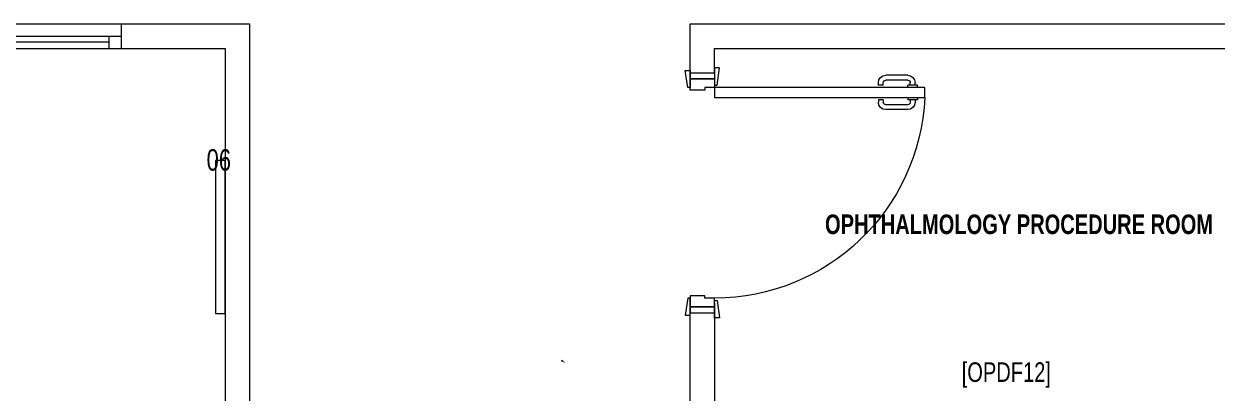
# Model space of a CAD drawing. Header units: millimetres. Extents: x -160614 to 59925, y -157025 to 0.
# Drawn here: x -58475 to -53599, y -107250 to -105743 of the extents above; entities that cross this region are included whole.
import ezdxf

# ---------------------------------------------------------------- set-up
doc = ezdxf.new("R2010")
doc.units = ezdxf.units.MM
doc.header["$LTSCALE"] = 8
for name, color, linetype, lineweight in [('72_EGR_BASE_TEXT', 9, 'Continuous', 5), ('72_EGR_EQP_TAG', 9, 'Continuous', 5), ('Aluminum', 9, 'Continuous', 5), ('LOADING', 9, 'Continuous', 5), ('Walls', 9, 'Continuous', 5), ('Wooden Joinery', 9, 'Continuous', 5)]:
    doc.layers.add(name, color=color, linetype=linetype, lineweight=lineweight)
doc.layers.add('A-EXH', color=1, linetype='Continuous')
doc.layers.add('REF', color=42, linetype='Continuous')
doc.styles.add('X3G_ENTITY_257CFD', font='swisscl.ttf', dxfattribs={"height": 200})
doc.styles.add('X3G_ENTITY_9EC9', font='swisscl.ttf', dxfattribs={"height": 0.2})
doc.styles.add('X3G_ENTITY_9F38', font='swisscl.ttf', dxfattribs={"height": 0.2})

# ---------------------------------------------------------------- blocks, each defined once
blk = doc.blocks.new('HVACFF')
at = {"layer": 'REF', "lineweight": 50, "ltscale": 1.02}
blk.add_arc((-56271.9, -107121.4), 1.25, 90, 180, dxfattribs=at)
blk.add_arc((-56271.9, -107121.4), 1.25, 90, 180, dxfattribs=at)
blk = doc.blocks.new('A$C72370EFE')
at = {"layer": 'Wooden Joinery'}
for p, q in [((-0.01, -0.04), (-0.02, -0.04)), ((-0.01, -0.03), (-0.01, -0.07)), ((0, -0.03), (-0.01, -0.03)), ((0.04, -0.03), (0.05, -0.03)), ((0.05, -0.03), (0.05, -0.07)), ((0.05, -0.04), (0.06, -0.04)), ((-0.05, -0.07), (-0.05, -0.16)), ((-0.03, -0.07), (-0.03, -0.16)), ((-0.01, -0.06), (-0.02, -0.06)), ((0, -0.07), (-0.01, -0.07)), ((0.04, -0.07), (0.05, -0.07)), ((0.05, -0.06), (0.06, -0.06)), ((0.07, -0.07), (0.07, -0.16)), ((0.09, -0.07), (0.09, -0.16)), ((-0.01, -0.17), (-0.02, -0.17)), ((-0.01, -0.19), (-0.02, -0.19)), ((-0.01, -0.17), (-0.01, -0.19)), ((0.05, -0.17), (0.06, -0.17)), ((0.05, -0.17), (0.05, -0.19)), ((0.05, -0.19), (0.06, -0.19))]:
    blk.add_line(p, q, dxfattribs=at)
for centre, radius, start, end in [((-0.02, -0.07), 0.03, 90, 180), ((0.06, -0.07), 0.03, 0, 90), ((-0.02, -0.07), 0.01, 90, 180), ((0.06, -0.07), 0.01, 0, 90), ((-0.02, -0.16), 0.03, 180, 270), ((-0.02, -0.16), 0.01, 180, 270), ((0.06, -0.16), 0.01, 270, 0), ((0.06, -0.16), 0.03, 270, 0)]:
    blk.add_arc(centre, radius, start, end, dxfattribs=at)
blk = doc.blocks.new('A$C5DAD61B4')
at = {"layer": 'Wooden Joinery'}
for points in [[(80, 959.1), (80, 969.1), (10, 979.1), (10, 959.1)], [(940, 959.1), (940, 969.1), (1010, 979.1), (1010, 959.1)], [(70, 859.1), (70, 849.1), (0, 839.1), (0, 859.1)], [(120, 859.1), (120, 0), (80, 0), (80, 859.1)], [(950, 859.1), (950, 849.1), (1020, 839.1), (1020, 859.1)]]:
    blk.add_lwpolyline(points, close=True, dxfattribs=at)
for points in [[(45, 859.1), (45, 959.1), (20, 959.1), (20, 859.1), (45, 859.1)], [(45, 859.1), (80, 859.1), (80, 899.1), (90, 899.1), (90, 959.1), (45, 959.1), (45, 859.1)], [(975, 859.1), (940, 859.1), (940, 899.1), (930, 899.1), (930, 959.1), (975, 959.1), (975, 859.1)], [(975, 859.1), (975, 959.1), (1000, 959.1), (1000, 859.1), (975, 859.1)]]:
    blk.add_lwpolyline(points, dxfattribs=at)
blk.add_arc((80, 859.1), 860, 272.666, 0, dxfattribs=at)
at = {"layer": 'Wooden Joinery', "xscale": 999.9999999998854, "yscale": 999.9999999998854, "zscale": 999.9999999998854, "rotation": 180}
blk.add_blockref('A$C72370EFE', (120, 0), dxfattribs=at)
blk = doc.blocks.new('1stF')
at = {"layer": 'Aluminum', "color": 9}
for p, q in [((-59252.5, -105742.6, 0.1), (-58052.5, -105742.6, 0.1)), ((-58077.5, -105742.6, 0.1), (-58077.5, -105842.6, 0.1)), ((-59227.5, -105792.6, 0.1), (-58077.5, -105792.6, 0.1)), ((-58127.5, -105792.6, 0.1), (-58127.5, -105842.6, 0.1)), ((-59252.5, -105842.6, 0.1), (-58052.5, -105842.6, 0.1)), ((-58127.5, -105817.6, 0.1), (-59177.5, -105817.6, 0.1)), ((-57840.6, -106089.3), (-57840.6, -106089.3))]:
    blk.add_line(p, q, dxfattribs=at)
at = {"layer": 'LOADING', "color": 9, "elevation": 0}
blk.add_lwpolyline([(-57652.3, -106299.8), (-57691.4, -106299.8), (-57691.4, -106924.9), (-57652.3, -106924.9), (-57652.3, -106299.8)], dxfattribs=at)
at = {"layer": 'Walls', "color": 9}
for p, q in [((-66542.3, -105742.6, 0.1), (-57552.3, -105742.6, 0.1)), ((-58052.5, -105742.6, 0.1), (-57552.5, -105742.6, 0.1)), ((-58052.5, -105742.6, 0.1), (-57652.5, -105742.6, 0.1)), ((-57552.3, -105742.6, 0.1), (-57552.3, -109112.6, 0.1)), ((-55752.3, -105742.6, 0.1), (-48612.8, -105742.6, 0.1)), ((-55752.3, -105942.6, 0.1), (-55752.3, -105742.6, 0.1)), ((-61652.3, -105842.6, 0.1), (-57652.3, -105842.6, 0.1)), ((-58052.5, -105842.6, 0.1), (-57652.5, -105842.6, 0.1)), ((-57652.3, -105842.6, 0.1), (-57652.3, -108792.6, 0.1)), ((-55652.3, -105842.6, 0.1), (-51652.3, -105842.6, 0.1)), ((-55652.3, -105942.6, 0.1), (-55652.3, -105842.6, 0.1)), ((-55752.3, -105942.6, 0.1), (-55652.3, -105942.6, 0.1)), ((-55752.3, -107992.6, 0.1), (-55752.3, -106882.6, 0.1)), ((-55652.3, -106882.6, 0.1), (-55652.3, -107792.6, 0.1)), ((-55752.3, -106922.6, 0.1), (-55652.3, -106922.6, 0.1))]:
    blk.add_line(p, q, dxfattribs=at)
at = {"layer": 'Wooden Joinery', "color": 9, "xscale": -1, "rotation": 90}
blk.add_blockref('A$C5DAD61B4', (-54793.3, -105922.6, 0.1), dxfattribs=at)
at = {"layer": '72_EGR_BASE_TEXT', "color": 9, "insert": (-54408.6, -106520.8, 0.1), "char_height": 80, "width": 2718.422, "attachment_point": 2, "style": 'X3G_ENTITY_9EC9'}
blk.add_mtext('{\\fSwis721 LtCn BT|b1|i0|c0|p34;OPHTHALMOLOGY PROCEDURE ROOM}', dxfattribs=at)
at = {"layer": '72_EGR_BASE_TEXT', "color": 9, "insert": (-54460.6, -107124.5, 0.1), "char_height": 80, "attachment_point": 2, "style": 'X3G_ENTITY_9F38'}
blk.add_mtext('[OPDF12]', dxfattribs=at)
at = {"layer": '72_EGR_EQP_TAG', "color": 9, "insert": (-57678.2, -106254.3, 0), "char_height": 87.47, "attachment_point": 2, "style": 'X3G_ENTITY_257CFD'}
blk.add_mtext('06', dxfattribs=at)

msp = doc.modelspace()

# ---------------------------------------------------------------- block references
at = {"layer": '72_EGR_EQP_TAG'}
msp.add_blockref('1stF', (0, 0), dxfattribs=at)
at = {"layer": 'A-EXH'}
msp.add_blockref('HVACFF', (0, 0), dxfattribs=at)

doc.saveas('drawing.dxf')
